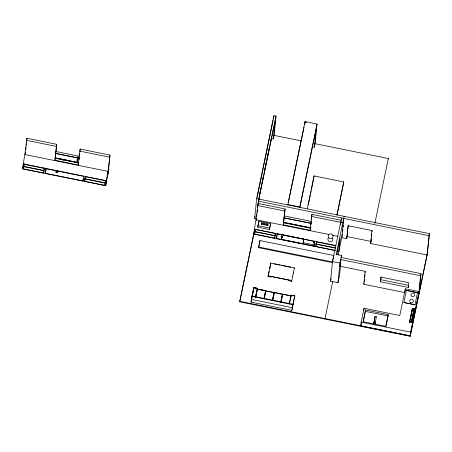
<?xml version="1.0" encoding="UTF-8"?>
<svg xmlns="http://www.w3.org/2000/svg" width="452" height="452" viewBox="0 0 452 452"><rect width="100%" height="100%" fill="white"/><g stroke="black" fill="none" stroke-linecap="round" stroke-linejoin="round"><path stroke-width="0.68" d="M108.282 172.201L108.898 169.076L105.7 185.727L22.6 168.901C24.007 158.692 25.939 148.555 26.888 138.272L56.72 144.312L54.907 160.234L78.343 164.974L78.778 162.901L55.336 158.16M23.487 168.878L23.945 164.24L44.11 168.325L43.646 172.958L23.487 168.878L23.911 166.839M25.25 154.691L25.521 151.951M25.73 149.9L26.001 147.166M26.205 145.115L26.408 143.058M26.617 141.007L26.888 138.272M45.375 173.308L45.838 168.675L83.434 176.286L82.97 180.919L45.375 173.308L46.364 168.556M54.907 160.234L56.72 144.312M56.41 170.325L55.986 172.455L56.387 170.523M56.5 172.557L57.523 172.766L56.008 172.252M55.161 158.03L77.411 162.534L78.258 156.013L55.506 151.409M78.258 156.013L77.411 162.534M78.343 164.974L80.157 149.058L109.989 155.092L108.068 174.365M79.123 159.443L79.332 157.364M79.535 155.285L79.744 153.211M79.953 151.132L80.157 149.058M84.699 181.269L85.157 176.636L105.322 180.715L104.858 185.354L84.699 181.269L85.264 178.551M105.7 185.727C107.113 175.512 109.039 165.381 109.989 155.092M258.16 204.609L258.934 199.095L429.4 233.605L427.428 253.369L410.162 336.305L239.696 301.795L254.295 231.413M256.736 218.813L254.662 218.395L256.634 198.631L273.895 115.695L276.031 116.124L274.104 135.397L273.37 138.922L271.24 138.493L270.528 141.922M257.194 197.247L273.053 120.339M310.756 226.136L310.117 230.288L283.302 224.859L285.116 208.937L258.03 203.451C257.075 213.739 255.148 223.87 253.742 234.085L335.457 250.628M254.623 234.063L255.086 229.424L275.245 233.509L274.782 238.142L254.623 234.063L255.188 231.345M256.312 220.661L256.516 218.593M256.725 216.531L256.928 214.468M257.137 212.4L257.408 209.649M257.617 207.581L258.03 203.451M258.216 204.564L258.764 199.061L276.031 116.124M258.527 203.185L258.934 199.095M259.115 199.773L259.465 196.281L275.183 120.769L273.37 138.922M257.793 227.153L258.872 221.203L270.511 223.559L270.364 225.028L269.432 229.509L257.793 227.153L258.872 221.203M289.286 303.885L291.088 295.246L294.817 295.89L291.834 310.377L251.013 302.111L253.742 287.574L257.346 288.303L257.341 289.314M251.905 296.981L252.013 295.964L292.839 304.23L292.743 305.247M253.651 289.421L253.792 287.992M332.389 262.601L258.578 247.662L258.646 247.029L259.99 240.56L333.802 255.504L332.457 261.968L258.646 247.029M261.329 224.248L261.561 222.768L267.951 224.062L267.725 225.542L261.329 224.248L261.488 223.503M259.99 240.56L258.578 247.662M273.556 119.102L273.895 115.695M257.256 289.184L257.346 288.303L255.516 297.02M269.432 229.509L270.511 223.559M265.94 290.941L274.172 292.608L257.369 289.184M294.376 267.821L291.647 281.353L288.766 280.771L288.828 280.133L271.019 276.528L270.951 277.166L268.07 276.584L270.799 263.047L294.376 267.821L294.292 268.657M269.081 271.403L268.07 276.584M269.833 267.782L269.771 268.42L270.799 263.047M276.511 238.492L276.974 233.859L314.569 241.47L314.106 246.103L276.511 238.492L277.5 233.735M273.974 292.568L272.296 300.405M274.161 292.772L274.375 292.433L282.607 294.275M274.353 292.647L272.771 300.501M303.738 238.758L303.134 243.73L281.398 239.334L281.862 234.695M281.811 236.339L281.398 239.334M281.98 237.453L282.059 236.662L282.653 236.78L282.573 237.571L281.98 237.453L282.189 236.447M283.302 224.859L285.116 208.937M282.562 294.523L282.822 294.122L291.015 295.902L282.596 294.246M304.733 124.718L305.043 121.599L317.044 124.029L315.084 143.691L314.349 147.216L312.089 146.759M291.647 281.353L291.732 280.522L268.155 275.748M292.591 276.816L292.659 276.178M290.998 296.128L291.218 295.162L294.817 295.89M291.128 296.043L291.218 295.162L289.41 303.88M293.348 273.194L293.41 272.556M291.834 310.377L292.839 304.23M294.478 297.687L294.619 296.258M303.134 243.73L303.597 239.097L282.545 234.837M314.349 147.216L316.157 129.069L299.772 207.784M337.096 215.135L343.78 181.924L314.078 175.913L311.422 189.767M310.117 230.288L311.931 214.367L341.13 220.277M310.897 224.751L311.174 221.983M311.451 219.214L311.654 217.135M311.795 215.751L311.931 214.367M313.569 242.956L313.66 242.08L314.213 242.193L314.123 243.069L313.569 242.956L313.767 242.023L314.321 242.136L314.123 243.069M314.479 243.634L314.745 240.984M335.322 250.397L315.835 246.453L316.298 241.82L335.785 245.764M324.931 319.05L332.751 281.234M340.48 266.008L339.571 275.138L337.994 282.709L330.536 281.2L332.497 261.533L340.735 221.955L342.87 222.39L342.831 222.785L344.17 216.35M340.429 225.062L340.735 221.955M341.401 220.056L341.605 217.994L340.695 222.35M343.735 218.423L341.814 237.695L346.757 238.696L348.345 224.994M342.401 234.068L338.215 254.973M342.605 232.029L342.876 229.3M343.079 227.254L343.283 225.209M343.486 223.164L343.757 220.44M337.994 282.709L339.955 263.041L341.531 255.476L336.203 254.397L342.87 222.39M404.924 292.608L363.803 284.28L365.097 271.29L340.023 266.211L340.684 259.538L420.592 275.714L418.631 295.382M340.588 262.804L340.023 266.211M340.785 260.798L340.915 259.465M341.322 257.583L341.531 255.476M346.757 238.696L348.051 225.701L371.917 230.537L370.617 243.526L427.044 254.951L410.19 335.926L360.769 325.92L361.154 322.112L364.035 308.264L399.788 315.502L405.348 288.811L419.01 291.574L410.569 332.118L410.19 335.926M364.301 281.523L364.504 279.472M364.713 277.421L364.984 274.686M365.188 272.635L365.323 271.268M363.843 310.168L364.035 308.264M347.012 236.588L371.052 241.453L371.324 238.718M371.527 236.667L371.804 233.933M372.007 231.882L372.143 230.514M363.284 321.734L365.566 310.032L388.24 314.62L385.951 326.321M388.268 159.014L388.313 158.522L315.084 143.691M361.154 322.112L373.561 324.626L375.064 316.349L376.386 316.818M373.561 324.626L375.064 316.349M410.569 332.118L374.9 324.898L376.403 316.62M374.9 324.898L375.245 322.293M380.409 281.782L380.878 277.087L408.789 282.737L408.32 287.432L380.409 281.782L381.109 277.025M403.89 302.524L414.97 304.767L403.89 302.524L406.41 290.376L417.484 292.698L406.41 290.376M405.032 291.981L405.348 288.811M409.761 322.412L409.885 321.169L411.405 321.479L411.28 322.717M412.162 309.614L412.049 310.716L414.179 311.145L414.399 308.953L412.269 308.518L409.455 322.039L411.586 322.468L414.399 308.953M411.36 322.655L414.094 308.552L412.574 308.247L410.41 319.626M410.162 336.305L410.213 335.813L239.746 301.298M419.06 293.308L421.021 273.641L341.119 257.465M427.044 254.951L429.4 233.605M22.6 168.901L23.295 165.562M24.295 163.709L23.73 166.426L43.889 170.506L44.454 167.788M43.646 172.958L44.07 170.924M57.523 172.766L57.941 170.636M82.97 180.919L83.394 178.885M85.366 176.777L84.942 178.817L105.101 182.902L105.525 180.862M85.213 177.596L85.496 176.235M104.858 185.354L105.141 183.992M259.239 196.157L260.81 188.603M261.951 183.111L263.522 175.562M264.239 172.127L265.239 167.325M265.522 165.952L266.239 162.517M266.951 159.087L267.527 156.341M267.81 154.968L269.381 147.414M254.662 218.395L255.092 216.322M239.696 301.795L254.227 231.989M255.29 229.571L254.866 231.61L275.031 235.69L275.454 233.65M261.561 222.768L261.403 223.514L267.799 224.808L267.951 224.062M251.894 297.105L253.826 287.811M251.013 302.111L251.984 297.439M252.679 294.099L253.374 290.76M267.725 225.542L267.878 224.797M255.634 297.071L257.431 288.432L253.838 287.687M255.708 297.043L257.386 288.992L265.657 290.664L264.115 298.783M274.782 238.142L275.065 236.786M263.945 298.71L265.657 290.664L257.346 289.156M264.352 298.8L265.77 290.851M305.043 121.599L287.743 204.925L287.783 204.53L299.778 206.959L299.738 207.355L317.044 124.029M288.444 202.151L304.021 127.323M272.528 300.495L274.211 292.399M280.709 302.111L282.347 294.241M280.941 302.202L282.63 294.105L281.144 302.185M307.247 208.739L314.078 175.913M308.258 204.971L310.27 195.298M310.558 193.914L311.134 191.151M292.732 305.377L294.681 295.953M314.106 246.103L314.389 244.747M316.649 241.283L316.067 244.136L335.553 248.08M315.835 246.453L316.4 243.735M336.949 214.756L343.78 181.924M330.536 281.2L331.107 278.449M336.83 254.871L340.266 238.351L338.972 251.34L337.373 251.018M370.617 243.526L370.906 242.142M371.052 241.453L371.341 240.074M374.889 223.288L388.313 158.522M363.803 284.28L364.092 282.901M360.769 325.92L361.323 323.282M365.566 310.032L363.131 321.722L373.719 323.869M388.24 314.62L385.805 326.316L375.058 324.14M408.32 287.432L408.755 285.359L380.838 279.709M409.659 322.203L412.574 308.247M409.84 322.349L410.122 320.988M420.592 275.714L421.021 273.641M411.405 321.479L414.094 308.552M414.97 304.767L417.49 292.619M412.213 320.609L412.913 317.231M413.196 315.875L413.761 313.174M252.013 295.964L251.9 296.41L292.726 304.676M256.985 288.308L254.436 287.935M58.8 159.042L59.285 159.093M74.93 162.466L75.252 162.432M77.117 162.906L77.637 163.014M67.698 160.652L67.45 160.494M65.387 159.788L66.274 160.104M67.461 160.754L68.416 160.991M305.004 121.995L306.603 122.317M274.104 135.397L301.015 140.843M26.459 140.346L56.291 146.386M79.727 151.126L109.559 157.166M55.127 153.234L77.88 157.838M55.664 153.527L77.292 157.906L76.863 162.24L55.229 157.855M256.634 198.631L258.764 199.061M258.504 201.168L428.971 235.678M25.035 154.578L108.135 171.404M257.595 205.524L284.681 211.011M311.501 216.44L341.763 222.565M284.014 215.864L311.219 221.373M23.103 163.867L106.203 180.693M284.314 217.824L311.518 223.333M283.754 217.898L311.371 223.491M23.713 166.562L43.878 170.641M84.931 178.952L105.09 183.037M283.325 222.226L310.942 227.819M283.845 222.52L311.049 228.028M283.732 222.785L310.552 228.215M256.177 219.762L328.977 234.498M332.406 235.198L337.904 236.306M257.939 225.684L269.578 228.034M254.244 229.051L335.972 245.594M316.078 244.001L335.57 247.945M254.855 231.746L275.014 235.825M302.863 242.634L314.343 244.956M332.497 261.533L339.955 263.041M274.347 263.962L279.828 265.075M281.195 265.352L290.789 267.296M292.235 295.591L293.45 295.834M282.387 294.275L274.183 292.557M365.431 311.411L388.104 316.004M373.764 322.581L375.109 322.852M251.284 299.393L292.105 307.659M63.851 160.251L63.065 160.234M60.63 158.901L61.173 158.912M69.783 161.324L70.083 161.584M332.593 238.334A2.48 2.413 5.7 0 1 330.163 241.769A2.48 2.413 5.7 0 1 328.31 237.984M411.648 296.094A1.87 1.819 5.7 0 0 414.721 295.105A1.87 1.819 5.7 0 0 412.292 293.003A1.87 1.819 5.7 0 0 411.648 296.094M410.343 302.354A1.87 1.819 5.7 0 0 413.416 301.365A1.87 1.819 5.7 0 0 410.987 299.264A1.87 1.819 5.7 0 0 410.343 302.354M328.785 237.797A2.48 2.413 5.7 0 0 333.005 237.057A2.48 2.413 5.7 0 0 330.214 233.865A2.48 2.413 5.7 0 0 328.785 237.797"/></g></svg>
